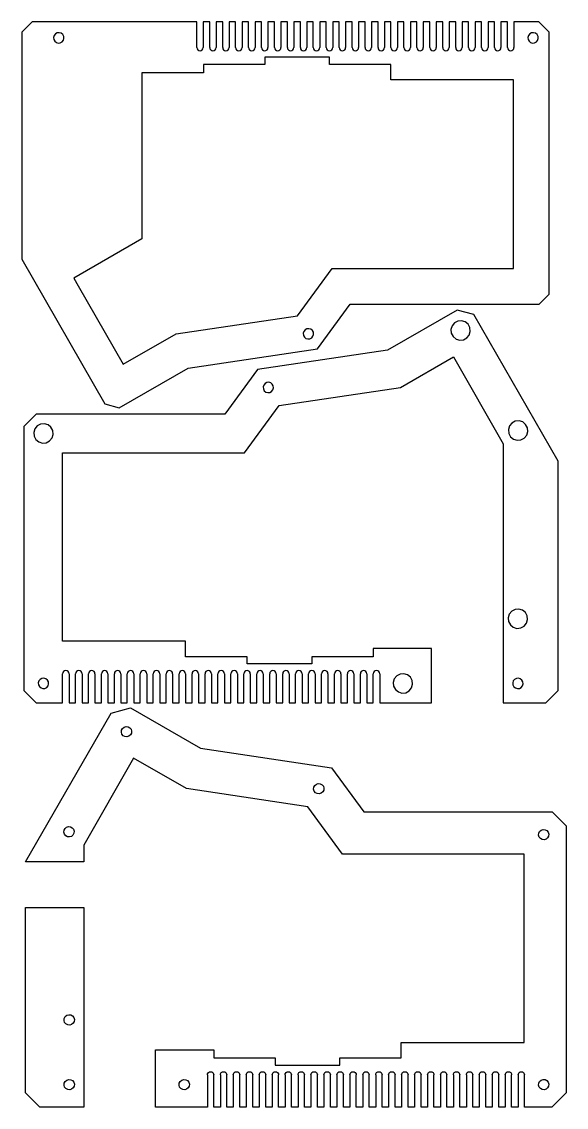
# Model space of a CAD drawing. Header units: millimetres. Extents: x 5 to 388, y 53 to 389.
# Drawn here: x 5.4 to 173.7, y 53.1 to 388.6 of the extents above; entities that cross this region are included whole.
import ezdxf

# ---------------------------------------------------------------- set-up
doc = ezdxf.new("R2010")
doc.units = ezdxf.units.MM

msp = doc.modelspace()

# ---------------------------------------------------------------- linework, layer by layer
at = {"color": 7, "linetype": 'Continuous'}
for p, q in [((8.66, 388.61), (5.42, 385.37)), ((59.51, 388.61), (8.66, 388.61)), ((59.51, 380.61), (59.51, 388.61)), ((63.51, 388.61), (61.51, 388.61)), ((61.51, 388.61), (61.51, 380.61)), ((63.51, 380.61), (63.51, 388.61)), ((67.51, 388.61), (65.51, 388.61)), ((65.51, 388.61), (65.51, 380.61)), ((67.51, 380.61), (67.51, 388.61)), ((71.51, 388.61), (69.51, 388.61)), ((69.51, 388.61), (69.51, 380.61)), ((71.51, 380.61), (71.51, 388.61)), ((75.51, 388.61), (73.51, 388.61)), ((73.51, 388.61), (73.51, 380.61)), ((75.51, 380.61), (75.51, 388.61)), ((79.51, 388.61), (77.51, 388.61)), ((77.51, 388.61), (77.51, 380.61)), ((79.51, 380.61), (79.51, 388.61)), ((83.51, 388.61), (81.51, 388.61)), ((81.51, 388.61), (81.51, 380.61)), ((83.51, 380.61), (83.51, 388.61)), ((87.51, 388.61), (85.51, 388.61)), ((85.51, 388.61), (85.51, 380.61)), ((87.51, 380.61), (87.51, 388.61)), ((91.51, 388.61), (89.51, 388.61)), ((89.51, 388.61), (89.51, 380.61)), ((91.51, 380.61), (91.51, 388.61)), ((95.51, 388.61), (93.51, 388.61)), ((93.51, 388.61), (93.51, 380.61)), ((95.51, 380.61), (95.51, 388.61)), ((99.51, 388.61), (97.51, 388.61)), ((97.51, 388.61), (97.51, 380.61)), ((99.51, 380.61), (99.51, 388.61)), ((103.51, 388.61), (101.51, 388.61)), ((101.51, 388.61), (101.51, 380.61)), ((103.51, 380.61), (103.51, 388.61)), ((107.51, 388.61), (105.51, 388.61)), ((105.51, 388.61), (105.51, 380.61)), ((107.51, 380.61), (107.51, 388.61)), ((111.51, 388.61), (109.51, 388.61)), ((109.51, 388.61), (109.51, 380.61)), ((111.51, 380.61), (111.51, 388.61)), ((115.51, 388.61), (113.51, 388.61)), ((113.51, 388.61), (113.51, 380.61)), ((115.51, 380.61), (115.51, 388.61)), ((119.51, 388.61), (117.51, 388.61)), ((117.51, 388.61), (117.51, 380.61)), ((119.51, 380.61), (119.51, 388.61)), ((123.51, 388.61), (121.51, 388.61)), ((121.51, 388.61), (121.51, 380.61)), ((123.51, 380.61), (123.51, 388.61)), ((127.51, 388.61), (125.51, 388.61)), ((125.51, 388.61), (125.51, 380.61)), ((127.51, 380.61), (127.51, 388.61)), ((131.51, 388.61), (129.51, 388.61)), ((129.51, 388.61), (129.51, 380.61)), ((131.51, 380.61), (131.51, 388.61)), ((135.51, 388.61), (133.51, 388.61)), ((133.51, 388.61), (133.51, 380.61)), ((135.51, 380.61), (135.51, 388.61)), ((139.51, 388.61), (137.51, 388.61)), ((137.51, 388.61), (137.51, 380.61)), ((139.51, 380.61), (139.51, 388.61)), ((143.51, 388.61), (141.51, 388.61)), ((141.51, 388.61), (141.51, 380.61)), ((143.51, 380.61), (143.51, 388.61)), ((147.51, 388.61), (145.51, 388.61)), ((145.51, 388.61), (145.51, 380.61)), ((147.51, 380.61), (147.51, 388.61)), ((151.51, 388.61), (149.51, 388.61)), ((149.51, 388.61), (149.51, 380.61)), ((151.51, 380.61), (151.51, 388.61)), ((155.51, 388.61), (153.51, 388.61)), ((153.51, 388.61), (153.51, 380.61)), ((155.51, 380.61), (155.51, 388.61)), ((157.51, 388.61), (157.51, 380.61)), ((165.17, 388.61), (157.51, 388.61)), ((168.42, 385.36), (165.17, 388.61)), ((5.42, 385.37), (5.42, 315.25)), ((168.42, 304.46), (168.42, 385.36)), ((80.55, 377.61), (80.55, 375.36)), ((100.55, 377.61), (80.55, 377.61)), ((100.55, 375.36), (100.55, 377.61)), ((42.55, 372.86), (42.55, 321.49)), ((61.55, 372.86), (42.55, 372.86)), ((61.55, 375.36), (61.55, 372.86)), ((80.55, 375.36), (61.55, 375.36)), ((119.42, 375.36), (100.55, 375.36)), ((119.42, 370.61), (119.42, 375.36)), ((157.42, 370.61), (119.42, 370.61)), ((157.42, 312.36), (157.42, 370.61)), ((42.55, 321.49), (21.49, 309.31)), ((5.42, 315.25), (31.11, 270.52)), ((90.63, 297.72), (101.32, 312.36)), ((101.32, 312.36), (157.42, 312.36)), ((21.49, 309.31), (22.87, 306.95)), ((22.87, 306.95), (36.78, 282.73)), ((165.31, 301.36), (168.42, 304.46)), ((96.8, 287.51), (106.91, 301.36)), ((106.91, 301.36), (165.31, 301.36)), ((139.93, 299.49), (118.46, 287.13)), ((145.15, 298.08), (139.93, 299.49)), ((53.13, 292.14), (90.63, 297.72)), ((171.19, 252.76), (145.15, 298.08)), ((36.78, 282.73), (53.13, 292.14)), ((56.81, 281.57), (96.8, 287.51)), ((118.46, 287.13), (78.24, 281.15)), ((122.47, 275.59), (138.82, 285)), ((138.82, 285), (154.23, 258.18)), ((35.54, 269.33), (56.81, 281.57)), ((78.24, 281.15), (68.19, 267.38)), ((84.97, 270.02), (122.47, 275.59)), ((31.11, 270.52), (35.54, 269.33)), ((74.29, 255.38), (84.97, 270.02)), ((9.88, 267.38), (6.05, 263.55)), ((68.19, 267.38), (9.88, 267.38)), ((6.05, 263.55), (6.05, 181.96)), ((18.05, 197.13), (18.05, 255.38)), ((18.05, 255.38), (74.29, 255.38)), ((154.23, 258.18), (154.23, 178.13)), ((171.19, 181.96), (171.19, 252.76)), ((56.05, 197.13), (18.05, 197.13)), ((56.05, 192.38), (56.05, 197.13)), ((132.06, 194.88), (114.06, 194.88)), ((114.06, 194.88), (114.06, 192.38)), ((132.06, 178.13), (132.06, 194.88)), ((75.05, 192.38), (56.05, 192.38)), ((75.05, 190.13), (75.05, 192.38)), ((114.06, 192.38), (95.05, 192.38)), ((95.05, 192.38), (95.05, 190.13)), ((95.05, 190.13), (75.05, 190.13)), ((18.05, 178.13), (18.05, 187.13)), ((20.05, 187.13), (20.05, 178.13)), ((22.05, 178.13), (22.05, 187.13)), ((24.05, 187.13), (24.05, 178.13)), ((26.05, 178.13), (26.05, 187.13)), ((28.05, 187.13), (28.05, 178.13)), ((30.05, 178.13), (30.05, 187.13)), ((32.05, 187.13), (32.05, 178.13)), ((34.05, 178.13), (34.05, 187.13)), ((36.05, 187.13), (36.05, 178.13)), ((38.05, 178.13), (38.05, 187.13)), ((40.05, 187.13), (40.05, 178.13)), ((42.05, 178.13), (42.05, 187.13)), ((44.05, 187.13), (44.05, 178.13)), ((46.05, 178.13), (46.05, 187.13)), ((48.05, 187.13), (48.05, 178.13)), ((50.05, 178.13), (50.05, 187.13)), ((52.05, 187.13), (52.05, 178.13)), ((54.05, 178.13), (54.05, 187.13)), ((56.05, 187.13), (56.05, 178.13)), ((58.05, 178.13), (58.05, 187.13)), ((60.05, 187.13), (60.05, 178.13)), ((62.05, 178.13), (62.05, 187.13)), ((64.05, 187.13), (64.05, 178.13)), ((66.05, 178.13), (66.05, 187.13)), ((68.05, 187.13), (68.05, 178.13)), ((70.05, 178.13), (70.05, 187.13)), ((72.05, 187.13), (72.05, 178.13)), ((74.05, 178.13), (74.05, 187.13)), ((76.05, 187.13), (76.05, 178.13)), ((78.05, 178.13), (78.05, 187.13)), ((80.05, 187.13), (80.05, 178.13)), ((82.05, 178.13), (82.05, 187.13)), ((84.05, 187.13), (84.05, 178.13)), ((86.05, 178.13), (86.05, 187.13)), ((88.05, 187.13), (88.05, 178.13)), ((90.05, 178.13), (90.05, 187.13)), ((92.05, 187.13), (92.05, 178.13)), ((94.05, 178.13), (94.05, 187.13)), ((96.05, 187.13), (96.05, 178.13)), ((98.05, 178.13), (98.05, 187.13)), ((100.05, 187.13), (100.05, 178.13)), ((102.05, 178.13), (102.05, 187.13)), ((104.05, 187.13), (104.05, 178.13)), ((106.05, 178.13), (106.05, 187.13)), ((108.05, 187.13), (108.05, 178.13)), ((110.05, 178.13), (110.05, 187.13)), ((112.05, 187.13), (112.05, 178.13)), ((114.05, 178.13), (114.05, 187.13)), ((116.05, 187.13), (116.05, 178.13)), ((6.05, 181.96), (9.88, 178.13)), ((167.36, 178.13), (171.19, 181.96)), ((9.88, 178.13), (18.05, 178.13)), ((20.05, 178.13), (22.05, 178.13)), ((24.05, 178.13), (26.05, 178.13)), ((28.05, 178.13), (30.05, 178.13)), ((32.05, 178.13), (34.05, 178.13)), ((36.05, 178.13), (38.05, 178.13)), ((40.05, 178.13), (42.05, 178.13)), ((44.05, 178.13), (46.05, 178.13)), ((48.05, 178.13), (50.05, 178.13)), ((52.05, 178.13), (54.05, 178.13)), ((56.05, 178.13), (58.05, 178.13)), ((60.05, 178.13), (62.05, 178.13)), ((64.05, 178.13), (66.05, 178.13)), ((68.05, 178.13), (70.05, 178.13)), ((72.05, 178.13), (74.05, 178.13)), ((76.05, 178.13), (78.05, 178.13)), ((80.05, 178.13), (82.05, 178.13)), ((84.05, 178.13), (86.05, 178.13)), ((88.05, 178.13), (90.05, 178.13)), ((92.05, 178.13), (94.05, 178.13)), ((96.05, 178.13), (98.05, 178.13)), ((100.05, 178.13), (102.05, 178.13)), ((104.05, 178.13), (106.05, 178.13)), ((108.05, 178.13), (109.05, 178.13)), ((109.05, 178.13), (110.05, 178.13)), ((112.05, 178.13), (114.05, 178.13)), ((116.05, 178.13), (132.06, 178.13)), ((154.23, 178.13), (167.36, 178.13)), ((6.63, 129.03), (33.01, 174.94)), ((33.01, 174.94), (39.04, 176.56)), ((39.04, 176.56), (60.7, 164.1)), ((60.7, 164.1), (101.14, 158.08)), ((40, 161.01), (24.59, 134.18)), ((56.35, 151.6), (40, 161.01)), ((101.14, 158.08), (111.14, 144.39)), ((93.85, 146.02), (56.35, 151.6)), ((104.54, 131.39), (93.85, 146.02)), ((111.14, 144.39), (169.36, 144.39)), ((169.36, 144.39), (173.68, 140.06)), ((173.68, 140.06), (173.68, 57.55)), ((24.59, 134.18), (24.59, 129.03)), ((160.68, 131.39), (104.54, 131.39)), ((160.68, 73.13), (160.68, 131.39)), ((24.59, 129.03), (6.63, 129.03)), ((6.63, 114.88), (24.59, 114.88)), ((6.63, 57.55), (6.63, 114.88)), ((24.59, 114.88), (24.59, 53.13)), ((46.77, 70.88), (64.77, 70.88)), ((46.77, 56.88), (46.77, 70.88)), ((64.77, 70.88), (64.77, 68.38)), ((122.68, 73.13), (160.68, 73.13)), ((122.68, 68.38), (122.68, 73.13)), ((64.77, 68.38), (83.68, 68.38)), ((83.68, 68.38), (83.68, 66.13)), ((103.68, 68.38), (122.68, 68.38)), ((103.68, 66.13), (103.68, 68.38)), ((83.68, 66.13), (103.68, 66.13)), ((62.8, 63.13), (62.8, 53.13)), ((64.8, 53.13), (64.8, 63.13)), ((66.8, 63.13), (66.8, 53.13)), ((68.8, 53.13), (68.8, 63.13)), ((70.8, 63.13), (70.8, 53.13)), ((72.8, 53.13), (72.8, 63.13)), ((74.8, 63.13), (74.8, 53.13)), ((76.8, 53.13), (76.8, 63.13)), ((78.8, 63.13), (78.8, 53.13)), ((80.8, 53.13), (80.8, 63.13)), ((82.8, 63.13), (82.8, 53.13)), ((84.8, 53.13), (84.8, 63.13)), ((86.8, 63.13), (86.8, 53.13)), ((88.8, 53.13), (88.8, 63.13)), ((90.8, 63.13), (90.8, 53.13)), ((92.8, 53.13), (92.8, 63.13)), ((94.8, 63.13), (94.8, 53.13)), ((96.8, 53.13), (96.8, 63.13)), ((98.8, 63.13), (98.8, 53.13)), ((100.8, 53.13), (100.8, 63.13)), ((102.8, 63.13), (102.8, 53.13)), ((104.8, 53.13), (104.8, 63.13)), ((106.8, 63.13), (106.8, 53.13)), ((108.8, 53.13), (108.8, 63.13)), ((110.8, 63.13), (110.8, 53.13)), ((112.8, 53.13), (112.8, 63.13)), ((114.8, 63.13), (114.8, 53.13)), ((116.8, 53.13), (116.8, 63.13)), ((118.8, 63.13), (118.8, 53.13)), ((120.8, 53.13), (120.8, 63.13)), ((122.8, 63.13), (122.8, 53.13)), ((124.8, 53.13), (124.8, 63.13)), ((126.8, 63.13), (126.8, 53.13)), ((128.8, 53.13), (128.8, 63.13)), ((130.8, 63.13), (130.8, 53.13)), ((132.8, 53.13), (132.8, 63.13)), ((134.8, 63.13), (134.8, 53.13)), ((136.8, 53.13), (136.8, 63.13)), ((138.8, 63.13), (138.8, 53.13)), ((140.8, 53.13), (140.8, 63.13)), ((142.8, 63.13), (142.8, 53.13)), ((144.8, 53.13), (144.8, 63.13)), ((146.8, 63.13), (146.8, 53.13)), ((148.8, 53.13), (148.8, 63.13)), ((150.8, 63.13), (150.8, 53.13)), ((152.8, 53.13), (152.8, 63.13)), ((154.8, 63.13), (154.8, 53.13)), ((156.8, 53.13), (156.8, 63.13)), ((158.8, 63.13), (158.8, 53.13)), ((160.8, 53.13), (160.8, 63.13)), ((11.05, 53.13), (6.63, 57.55)), ((173.68, 57.55), (169.26, 53.13)), ((46.77, 53.13), (46.77, 56.88)), ((24.59, 53.13), (11.05, 53.13)), ((62.8, 53.13), (46.77, 53.13)), ((66.8, 53.13), (64.8, 53.13)), ((70.8, 53.13), (68.8, 53.13)), ((74.8, 53.13), (72.8, 53.13)), ((78.8, 53.13), (76.8, 53.13)), ((82.8, 53.13), (80.8, 53.13)), ((86.8, 53.13), (84.8, 53.13)), ((90.8, 53.13), (88.8, 53.13)), ((94.8, 53.13), (92.8, 53.13)), ((98.8, 53.13), (96.8, 53.13)), ((102.8, 53.13), (100.8, 53.13)), ((106.8, 53.13), (104.8, 53.13)), ((110.8, 53.13), (108.8, 53.13)), ((114.8, 53.13), (112.8, 53.13)), ((118.8, 53.13), (116.8, 53.13)), ((122.8, 53.13), (120.8, 53.13)), ((126.8, 53.13), (124.8, 53.13)), ((130.8, 53.13), (128.8, 53.13)), ((134.8, 53.13), (132.8, 53.13)), ((138.8, 53.13), (136.8, 53.13)), ((142.8, 53.13), (140.8, 53.13)), ((146.8, 53.13), (144.8, 53.13)), ((150.8, 53.13), (148.8, 53.13)), ((154.8, 53.13), (152.8, 53.13)), ((158.8, 53.13), (156.8, 53.13)), ((169.26, 53.13), (160.8, 53.13))]:
    msp.add_line(p, q, dxfattribs=at)
at = {"color": 7, "linetype": 'Continuous', "flags": 128}
for points in [[(18.4, 384.08), (18.11, 384.63), (17.62, 385.03), (17.02, 385.21), (16.4, 385.14), (15.85, 384.85), (15.46, 384.36), (15.28, 383.77), (15.34, 383.14), (15.64, 382.59), (16.12, 382.2), (16.72, 382.02), (17.34, 382.08), (17.89, 382.38), (18.28, 382.86), (18.46, 383.46), (18.4, 384.08)], [(164.95, 384.07), (164.65, 384.62), (164.17, 385.02), (163.57, 385.2), (162.95, 385.14), (162.4, 384.84), (162.01, 384.36), (161.83, 383.76), (161.89, 383.14), (162.18, 382.59), (162.67, 382.19), (163.27, 382.01), (163.89, 382.08), (164.44, 382.37), (164.83, 382.85), (165.01, 383.45), (164.95, 384.07)], [(59.51, 380.61), (59.58, 380.23), (59.8, 379.9), (60.12, 379.69), (60.51, 379.61), (60.89, 379.69), (61.21, 379.9), (61.43, 380.23), (61.51, 380.61)], [(63.51, 380.61), (63.58, 380.23), (63.8, 379.9), (64.12, 379.69), (64.51, 379.61), (64.89, 379.69), (65.21, 379.9), (65.43, 380.23), (65.51, 380.61)], [(67.51, 380.61), (67.58, 380.23), (67.8, 379.9), (68.12, 379.69), (68.51, 379.61), (68.89, 379.69), (69.21, 379.9), (69.43, 380.23), (69.51, 380.61)], [(71.51, 380.61), (71.58, 380.23), (71.8, 379.9), (72.12, 379.69), (72.51, 379.61), (72.89, 379.69), (73.21, 379.9), (73.43, 380.23), (73.51, 380.61)], [(75.51, 380.61), (75.58, 380.23), (75.8, 379.9), (76.12, 379.69), (76.51, 379.61), (76.89, 379.69), (77.21, 379.9), (77.43, 380.23), (77.51, 380.61)], [(79.51, 380.61), (79.58, 380.23), (79.8, 379.9), (80.12, 379.69), (80.51, 379.61), (80.89, 379.69), (81.21, 379.9), (81.43, 380.23), (81.51, 380.61)], [(83.51, 380.61), (83.58, 380.23), (83.8, 379.9), (84.12, 379.69), (84.51, 379.61), (84.89, 379.69), (85.21, 379.9), (85.43, 380.23), (85.51, 380.61)], [(87.51, 380.61), (87.58, 380.23), (87.8, 379.9), (88.12, 379.69), (88.51, 379.61), (88.89, 379.69), (89.21, 379.9), (89.43, 380.23), (89.51, 380.61)], [(91.51, 380.61), (91.58, 380.23), (91.8, 379.9), (92.12, 379.69), (92.51, 379.61), (92.89, 379.69), (93.21, 379.9), (93.43, 380.23), (93.51, 380.61)], [(95.51, 380.61), (95.58, 380.23), (95.8, 379.9), (96.12, 379.69), (96.51, 379.61), (96.89, 379.69), (97.21, 379.9), (97.43, 380.23), (97.51, 380.61)], [(99.51, 380.61), (99.58, 380.23), (99.8, 379.9), (100.12, 379.69), (100.51, 379.61), (100.89, 379.69), (101.21, 379.9), (101.43, 380.23), (101.51, 380.61)], [(103.51, 380.61), (103.58, 380.23), (103.8, 379.9), (104.12, 379.69), (104.51, 379.61), (104.89, 379.69), (105.21, 379.9), (105.43, 380.23), (105.51, 380.61)], [(107.51, 380.61), (107.58, 380.23), (107.8, 379.9), (108.12, 379.69), (108.51, 379.61), (108.89, 379.69), (109.21, 379.9), (109.43, 380.23), (109.51, 380.61)], [(111.51, 380.61), (111.58, 380.23), (111.8, 379.9), (112.12, 379.69), (112.51, 379.61), (112.89, 379.69), (113.21, 379.9), (113.43, 380.23), (113.51, 380.61)], [(115.51, 380.61), (115.58, 380.23), (115.8, 379.9), (116.12, 379.69), (116.51, 379.61), (116.89, 379.69), (117.21, 379.9), (117.43, 380.23), (117.51, 380.61)], [(119.51, 380.61), (119.58, 380.23), (119.8, 379.9), (120.12, 379.69), (120.51, 379.61), (120.89, 379.69), (121.21, 379.9), (121.43, 380.23), (121.51, 380.61)], [(123.51, 380.61), (123.58, 380.23), (123.8, 379.9), (124.12, 379.69), (124.51, 379.61), (124.89, 379.69), (125.21, 379.9), (125.43, 380.23), (125.51, 380.61)], [(127.51, 380.61), (127.58, 380.23), (127.8, 379.9), (128.12, 379.69), (128.51, 379.61), (128.89, 379.69), (129.21, 379.9), (129.43, 380.23), (129.51, 380.61)], [(131.51, 380.61), (131.58, 380.23), (131.8, 379.9), (132.12, 379.69), (132.51, 379.61), (132.89, 379.69), (133.21, 379.9), (133.43, 380.23), (133.51, 380.61)], [(135.51, 380.61), (135.58, 380.23), (135.8, 379.9), (136.12, 379.69), (136.51, 379.61), (136.89, 379.69), (137.21, 379.9), (137.43, 380.23), (137.51, 380.61)], [(139.51, 380.61), (139.58, 380.23), (139.8, 379.9), (140.12, 379.69), (140.51, 379.61), (140.89, 379.69), (141.21, 379.9), (141.43, 380.23), (141.51, 380.61)], [(143.51, 380.61), (143.58, 380.23), (143.8, 379.9), (144.12, 379.69), (144.51, 379.61), (144.89, 379.69), (145.21, 379.9), (145.43, 380.23), (145.51, 380.61)], [(147.51, 380.61), (147.58, 380.23), (147.8, 379.9), (148.12, 379.69), (148.51, 379.61), (148.89, 379.69), (149.21, 379.9), (149.43, 380.23), (149.51, 380.61)], [(151.51, 380.61), (151.58, 380.23), (151.8, 379.9), (152.12, 379.69), (152.51, 379.61), (152.89, 379.69), (153.21, 379.9), (153.43, 380.23), (153.51, 380.61)], [(155.51, 380.61), (155.58, 380.23), (155.8, 379.9), (156.12, 379.69), (156.51, 379.61), (156.89, 379.69), (157.21, 379.9), (157.43, 380.23), (157.51, 380.61)], [(143.9, 294.08), (143.35, 295.11), (142.44, 295.85), (141.32, 296.19), (140.16, 296.07), (139.12, 295.52), (138.38, 294.61), (138.05, 293.49), (138.16, 292.32), (138.72, 291.29), (139.62, 290.55), (140.74, 290.21), (141.91, 290.33), (142.94, 290.89), (143.68, 291.79), (144.02, 292.91), (143.9, 294.08)], [(95.53, 292.62), (95.23, 293.17), (94.75, 293.57), (94.15, 293.75), (93.53, 293.68), (92.98, 293.39), (92.58, 292.9), (92.4, 292.31), (92.47, 291.68), (92.76, 291.13), (93.25, 290.74), (93.84, 290.56), (94.46, 290.62), (95.01, 290.92), (95.41, 291.4), (95.59, 292), (95.53, 292.62)], [(83.14, 276.05), (82.84, 276.6), (82.36, 277), (81.76, 277.18), (81.14, 277.12), (80.59, 276.82), (80.19, 276.34), (80.01, 275.74), (80.08, 275.12), (80.37, 274.57), (80.86, 274.17), (81.45, 273.99), (82.08, 274.06), (82.63, 274.35), (83.02, 274.84), (83.2, 275.43), (83.14, 276.05)], [(161.67, 263.15), (161.12, 264.18), (160.21, 264.92), (159.09, 265.26), (157.93, 265.14), (156.89, 264.59), (156.15, 263.68), (155.82, 262.56), (155.93, 261.39), (156.49, 260.36), (157.39, 259.62), (158.52, 259.28), (159.68, 259.4), (160.71, 259.96), (161.45, 260.86), (161.79, 261.98), (161.67, 263.15)], [(15.01, 262.26), (14.45, 263.29), (13.55, 264.03), (12.43, 264.37), (11.26, 264.25), (10.23, 263.7), (9.49, 262.79), (9.15, 261.67), (9.27, 260.5), (9.82, 259.47), (10.73, 258.73), (11.85, 258.4), (13.02, 258.51), (14.05, 259.07), (14.79, 259.97), (15.13, 261.09), (15.01, 262.26)], [(161.6, 205), (161.05, 206.03), (160.14, 206.78), (159.02, 207.11), (157.86, 207), (156.82, 206.44), (156.08, 205.53), (155.75, 204.41), (155.86, 203.25), (156.42, 202.22), (157.32, 201.48), (158.45, 201.14), (159.61, 201.26), (160.64, 201.81), (161.38, 202.72), (161.72, 203.84), (161.6, 205)], [(20.05, 187.13), (19.97, 187.52), (19.76, 187.84), (19.43, 188.06), (19.05, 188.13), (18.67, 188.06), (18.34, 187.84), (18.13, 187.52), (18.05, 187.13)], [(24.05, 187.13), (23.97, 187.52), (23.76, 187.84), (23.43, 188.06), (23.05, 188.13), (22.67, 188.06), (22.34, 187.84), (22.13, 187.52), (22.05, 187.13)], [(28.05, 187.13), (27.97, 187.52), (27.76, 187.84), (27.43, 188.06), (27.05, 188.13), (26.67, 188.06), (26.34, 187.84), (26.13, 187.52), (26.05, 187.13)], [(32.05, 187.13), (31.97, 187.52), (31.76, 187.84), (31.43, 188.06), (31.05, 188.13), (30.67, 188.06), (30.34, 187.84), (30.13, 187.52), (30.05, 187.13)], [(36.05, 187.13), (35.97, 187.52), (35.76, 187.84), (35.43, 188.06), (35.05, 188.13), (34.67, 188.06), (34.34, 187.84), (34.13, 187.52), (34.05, 187.13)], [(40.05, 187.13), (39.97, 187.52), (39.76, 187.84), (39.43, 188.06), (39.05, 188.13), (38.67, 188.06), (38.34, 187.84), (38.13, 187.52), (38.05, 187.13)], [(44.05, 187.13), (43.97, 187.52), (43.76, 187.84), (43.43, 188.06), (43.05, 188.13), (42.67, 188.06), (42.34, 187.84), (42.13, 187.52), (42.05, 187.13)], [(48.05, 187.13), (47.97, 187.52), (47.76, 187.84), (47.43, 188.06), (47.05, 188.13), (46.67, 188.06), (46.34, 187.84), (46.13, 187.52), (46.05, 187.13)], [(52.05, 187.13), (51.97, 187.52), (51.76, 187.84), (51.43, 188.06), (51.05, 188.13), (50.67, 188.06), (50.34, 187.84), (50.13, 187.52), (50.05, 187.13)], [(56.05, 187.13), (55.97, 187.52), (55.76, 187.84), (55.43, 188.06), (55.05, 188.13), (54.67, 188.06), (54.34, 187.84), (54.13, 187.52), (54.05, 187.13)], [(60.05, 187.13), (59.97, 187.52), (59.76, 187.84), (59.43, 188.06), (59.05, 188.13), (58.67, 188.06), (58.34, 187.84), (58.13, 187.52), (58.05, 187.13)], [(64.05, 187.13), (63.97, 187.52), (63.76, 187.84), (63.43, 188.06), (63.05, 188.13), (62.67, 188.06), (62.34, 187.84), (62.13, 187.52), (62.05, 187.13)], [(68.05, 187.13), (67.97, 187.52), (67.76, 187.84), (67.43, 188.06), (67.05, 188.13), (66.67, 188.06), (66.34, 187.84), (66.13, 187.52), (66.05, 187.13)], [(72.05, 187.13), (71.97, 187.52), (71.76, 187.84), (71.43, 188.06), (71.05, 188.13), (70.67, 188.06), (70.34, 187.84), (70.13, 187.52), (70.05, 187.13)], [(76.05, 187.13), (75.97, 187.52), (75.76, 187.84), (75.43, 188.06), (75.05, 188.13), (74.67, 188.06), (74.34, 187.84), (74.13, 187.52), (74.05, 187.13)], [(80.05, 187.13), (79.97, 187.52), (79.76, 187.84), (79.43, 188.06), (79.05, 188.13), (78.67, 188.06), (78.34, 187.84), (78.13, 187.52), (78.05, 187.13)], [(84.05, 187.13), (83.97, 187.52), (83.76, 187.84), (83.43, 188.06), (83.05, 188.13), (82.67, 188.06), (82.34, 187.84), (82.13, 187.52), (82.05, 187.13)], [(88.05, 187.13), (87.97, 187.52), (87.76, 187.84), (87.43, 188.06), (87.05, 188.13), (86.67, 188.06), (86.34, 187.84), (86.13, 187.52), (86.05, 187.13)], [(92.05, 187.13), (91.97, 187.52), (91.76, 187.84), (91.43, 188.06), (91.05, 188.13), (90.67, 188.06), (90.34, 187.84), (90.13, 187.52), (90.05, 187.13)], [(96.05, 187.13), (95.97, 187.52), (95.76, 187.84), (95.43, 188.06), (95.05, 188.13), (94.67, 188.06), (94.34, 187.84), (94.13, 187.52), (94.05, 187.13)], [(100.05, 187.13), (99.97, 187.52), (99.76, 187.84), (99.43, 188.06), (99.05, 188.13), (98.67, 188.06), (98.34, 187.84), (98.13, 187.52), (98.05, 187.13)], [(104.05, 187.13), (103.97, 187.52), (103.76, 187.84), (103.43, 188.06), (103.05, 188.13), (102.67, 188.06), (102.34, 187.84), (102.13, 187.52), (102.05, 187.13)], [(108.05, 187.13), (107.97, 187.52), (107.76, 187.84), (107.43, 188.06), (107.05, 188.13), (106.67, 188.06), (106.34, 187.84), (106.13, 187.52), (106.05, 187.13)], [(112.05, 187.13), (111.97, 187.52), (111.76, 187.84), (111.43, 188.06), (111.05, 188.13), (110.67, 188.06), (110.34, 187.84), (110.13, 187.52), (110.05, 187.13)], [(116.05, 187.13), (115.97, 187.52), (115.76, 187.84), (115.43, 188.06), (115.05, 188.13), (114.67, 188.06), (114.34, 187.84), (114.13, 187.52), (114.05, 187.13)], [(13.67, 184.6), (13.37, 185.15), (12.89, 185.55), (12.29, 185.73), (11.67, 185.66), (11.12, 185.37), (10.73, 184.88), (10.55, 184.29), (10.61, 183.67), (10.91, 183.12), (11.39, 182.72), (11.99, 182.54), (12.61, 182.6), (13.16, 182.9), (13.55, 183.38), (13.73, 183.98), (13.67, 184.6)], [(126.07, 185), (125.51, 186.03), (124.61, 186.78), (123.49, 187.11), (122.32, 187), (121.29, 186.44), (120.55, 185.54), (120.21, 184.41), (120.33, 183.25), (120.88, 182.22), (121.79, 181.48), (122.91, 181.14), (124.07, 181.26), (125.11, 181.81), (125.85, 182.72), (126.18, 183.84), (126.07, 185)], [(160.26, 184.59), (159.97, 185.14), (159.48, 185.54), (158.89, 185.72), (158.27, 185.66), (157.72, 185.36), (157.32, 184.88), (157.14, 184.28), (157.2, 183.66), (157.5, 183.11), (157.98, 182.71), (158.58, 182.53), (159.2, 182.6), (159.75, 182.89), (160.15, 183.38), (160.33, 183.97), (160.26, 184.59)], [(39.32, 168.74), (39.03, 168.19), (38.54, 167.79), (37.94, 167.61), (37.32, 167.67), (36.77, 167.97), (36.38, 168.45), (36.2, 169.05), (36.26, 169.67), (36.56, 170.22), (37.04, 170.62), (37.64, 170.8), (38.26, 170.73), (38.81, 170.44), (39.2, 169.96), (39.38, 169.36), (39.32, 168.74)], [(98.75, 151.12), (98.45, 150.57), (97.97, 150.18), (97.37, 150), (96.75, 150.06), (96.2, 150.36), (95.8, 150.84), (95.62, 151.44), (95.69, 152.06), (95.98, 152.61), (96.46, 153), (97.06, 153.18), (97.68, 153.12), (98.23, 152.82), (98.63, 152.34), (98.81, 151.74), (98.75, 151.12)], [(21.55, 137.81), (21.26, 137.26), (20.77, 136.86), (20.17, 136.68), (19.55, 136.74), (19, 137.04), (18.61, 137.52), (18.43, 138.12), (18.49, 138.74), (18.79, 139.29), (19.27, 139.69), (19.87, 139.87), (20.49, 139.81), (21.04, 139.51), (21.43, 139.03), (21.61, 138.43), (21.55, 137.81)], [(168.21, 136.92), (167.92, 136.37), (167.43, 135.97), (166.84, 135.79), (166.22, 135.86), (165.67, 136.15), (165.27, 136.63), (165.09, 137.23), (165.15, 137.85), (165.45, 138.4), (165.93, 138.8), (166.53, 138.98), (167.15, 138.92), (167.7, 138.62), (168.1, 138.14), (168.28, 137.54), (168.21, 136.92)], [(21.62, 79.67), (21.32, 79.12), (20.84, 78.72), (20.24, 78.54), (19.62, 78.6), (19.07, 78.9), (18.68, 79.38), (18.5, 79.98), (18.56, 80.6), (18.86, 81.15), (19.34, 81.55), (19.94, 81.73), (20.56, 81.66), (21.11, 81.37), (21.5, 80.88), (21.68, 80.29), (21.62, 79.67)], [(62.8, 63.13), (62.87, 63.51), (63.09, 63.84), (63.41, 64.06), (63.8, 64.13), (64.18, 64.06), (64.5, 63.84), (64.72, 63.51), (64.8, 63.13)], [(66.8, 63.13), (66.87, 63.51), (67.09, 63.84), (67.41, 64.06), (67.8, 64.13), (68.18, 64.06), (68.5, 63.84), (68.72, 63.51), (68.8, 63.13)], [(70.8, 63.13), (70.87, 63.51), (71.09, 63.84), (71.41, 64.06), (71.8, 64.13), (72.18, 64.06), (72.5, 63.84), (72.72, 63.51), (72.8, 63.13)], [(74.8, 63.13), (74.87, 63.51), (75.09, 63.84), (75.41, 64.06), (75.8, 64.13), (76.18, 64.06), (76.5, 63.84), (76.72, 63.51), (76.8, 63.13)], [(78.8, 63.13), (78.87, 63.51), (79.09, 63.84), (79.41, 64.06), (79.8, 64.13), (80.18, 64.06), (80.5, 63.84), (80.72, 63.51), (80.8, 63.13)], [(82.8, 63.13), (82.87, 63.51), (83.09, 63.84), (83.41, 64.06), (83.8, 64.13), (84.18, 64.06), (84.5, 63.84), (84.72, 63.51), (84.8, 63.13)], [(86.8, 63.13), (86.87, 63.51), (87.09, 63.84), (87.41, 64.06), (87.8, 64.13), (88.18, 64.06), (88.5, 63.84), (88.72, 63.51), (88.8, 63.13)], [(90.8, 63.13), (90.87, 63.51), (91.09, 63.84), (91.41, 64.06), (91.8, 64.13), (92.18, 64.06), (92.5, 63.84), (92.72, 63.51), (92.8, 63.13)], [(94.8, 63.13), (94.87, 63.51), (95.09, 63.84), (95.41, 64.06), (95.8, 64.13), (96.18, 64.06), (96.5, 63.84), (96.72, 63.51), (96.8, 63.13)], [(98.8, 63.13), (98.87, 63.51), (99.09, 63.84), (99.41, 64.06), (99.8, 64.13), (100.18, 64.06), (100.5, 63.84), (100.72, 63.51), (100.8, 63.13)], [(102.8, 63.13), (102.87, 63.51), (103.09, 63.84), (103.41, 64.06), (103.8, 64.13), (104.18, 64.06), (104.5, 63.84), (104.72, 63.51), (104.8, 63.13)], [(106.8, 63.13), (106.87, 63.51), (107.09, 63.84), (107.41, 64.06), (107.8, 64.13), (108.18, 64.06), (108.5, 63.84), (108.72, 63.51), (108.8, 63.13)], [(110.8, 63.13), (110.87, 63.51), (111.09, 63.84), (111.41, 64.06), (111.8, 64.13), (112.18, 64.06), (112.5, 63.84), (112.72, 63.51), (112.8, 63.13)], [(114.8, 63.13), (114.87, 63.51), (115.09, 63.84), (115.41, 64.06), (115.8, 64.13), (116.18, 64.06), (116.5, 63.84), (116.72, 63.51), (116.8, 63.13)], [(118.8, 63.13), (118.87, 63.51), (119.09, 63.84), (119.41, 64.06), (119.8, 64.13), (120.18, 64.06), (120.5, 63.84), (120.72, 63.51), (120.8, 63.13)], [(122.8, 63.13), (122.87, 63.51), (123.09, 63.84), (123.41, 64.06), (123.8, 64.13), (124.18, 64.06), (124.5, 63.84), (124.72, 63.51), (124.8, 63.13)], [(126.8, 63.13), (126.87, 63.51), (127.09, 63.84), (127.41, 64.06), (127.8, 64.13), (128.18, 64.06), (128.5, 63.84), (128.72, 63.51), (128.8, 63.13)], [(130.8, 63.13), (130.87, 63.51), (131.09, 63.84), (131.41, 64.06), (131.8, 64.13), (132.18, 64.06), (132.5, 63.84), (132.72, 63.51), (132.8, 63.13)], [(134.8, 63.13), (134.87, 63.51), (135.09, 63.84), (135.41, 64.06), (135.8, 64.13), (136.18, 64.06), (136.5, 63.84), (136.72, 63.51), (136.8, 63.13)], [(138.8, 63.13), (138.87, 63.51), (139.09, 63.84), (139.41, 64.06), (139.8, 64.13), (140.18, 64.06), (140.5, 63.84), (140.72, 63.51), (140.8, 63.13)], [(142.8, 63.13), (142.87, 63.51), (143.09, 63.84), (143.41, 64.06), (143.8, 64.13), (144.18, 64.06), (144.5, 63.84), (144.72, 63.51), (144.8, 63.13)], [(146.8, 63.13), (146.87, 63.51), (147.09, 63.84), (147.41, 64.06), (147.8, 64.13), (148.18, 64.06), (148.5, 63.84), (148.72, 63.51), (148.8, 63.13)], [(150.8, 63.13), (150.87, 63.51), (151.09, 63.84), (151.41, 64.06), (151.8, 64.13), (152.18, 64.06), (152.5, 63.84), (152.72, 63.51), (152.8, 63.13)], [(154.8, 63.13), (154.87, 63.51), (155.09, 63.84), (155.41, 64.06), (155.8, 64.13), (156.18, 64.06), (156.5, 63.84), (156.72, 63.51), (156.8, 63.13)], [(158.8, 63.13), (158.87, 63.51), (159.09, 63.84), (159.41, 64.06), (159.8, 64.13), (160.18, 64.06), (160.5, 63.84), (160.72, 63.51), (160.8, 63.13)], [(21.62, 59.66), (21.32, 59.11), (20.84, 58.72), (20.24, 58.54), (19.62, 58.6), (19.07, 58.9), (18.68, 59.38), (18.5, 59.98), (18.56, 60.6), (18.86, 61.15), (19.34, 61.54), (19.94, 61.72), (20.56, 61.66), (21.11, 61.36), (21.5, 60.88), (21.68, 60.28), (21.62, 59.66)], [(57.16, 59.66), (56.86, 59.11), (56.38, 58.72), (55.78, 58.54), (55.16, 58.6), (54.61, 58.9), (54.21, 59.38), (54.03, 59.98), (54.1, 60.6), (54.39, 61.15), (54.87, 61.54), (55.47, 61.72), (56.09, 61.66), (56.64, 61.37), (57.04, 60.88), (57.22, 60.28), (57.16, 59.66)], [(168.21, 59.67), (167.92, 59.12), (167.43, 58.72), (166.84, 58.54), (166.22, 58.61), (165.67, 58.9), (165.27, 59.39), (165.09, 59.98), (165.15, 60.6), (165.45, 61.15), (165.93, 61.55), (166.53, 61.73), (167.15, 61.67), (167.7, 61.37), (168.1, 60.89), (168.28, 60.29), (168.21, 59.67)]]:
    msp.add_lwpolyline(points, dxfattribs=at)

doc.saveas('drawing.dxf')
